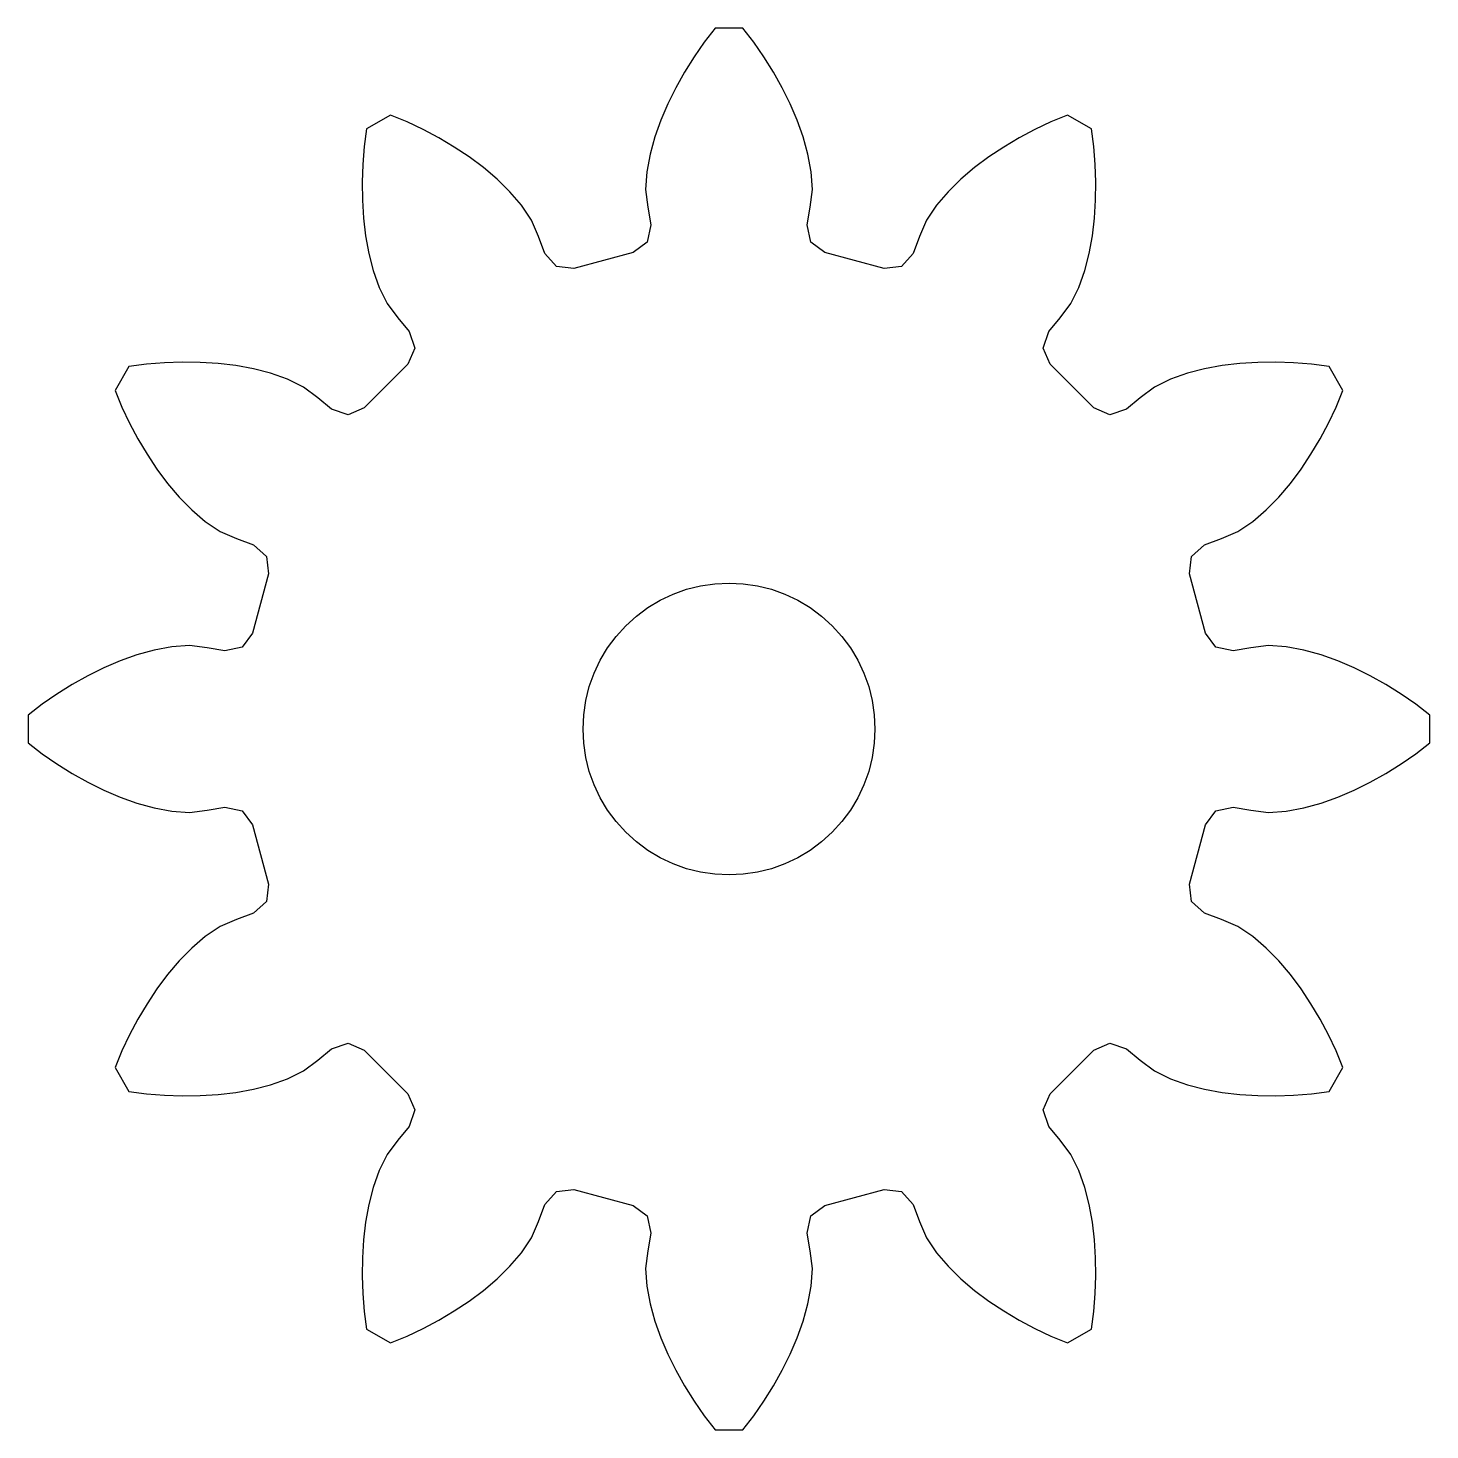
# Model space of a CAD drawing. Header units: millimetres. Extents: x -9.1 to 9.1, y -9.1 to 9.1.
import ezdxf

# ---------------------------------------------------------------- set-up
doc = ezdxf.new("R2010")
doc.units = ezdxf.units.MM
doc.layers.add('CUT', color=1, linetype='Continuous')

msp = doc.modelspace()

# ---------------------------------------------------------------- linework, layer by layer
at = {"layer": 'CUT'}
for points in [[(0.3217, -8.9386), (0.4528, -8.7463), (0.5777, -8.55), (0.6908, -8.3466), (0.7948, -8.1385), (0.8874, -7.925), (0.9647, -7.7055), (1.027, -7.4813), (1.0698, -7.2527), (1.0853, -7.0208), (1.0551, -6.7901), (1.0194, -6.5601), (1.0639, -6.3373), (1.2459, -6.2013), (2.0217, -5.9935), (2.2473, -6.0202), (2.3973, -6.1909), (2.4813, -6.408), (2.5705, -6.6228), (2.6998, -6.816), (2.8513, -6.9925), (3.0173, -7.1555), (3.194, -7.3069), (3.3809, -7.4455), (3.575, -7.5738), (3.7747, -7.6934), (3.981, -7.8009), (4.1907, -7.9019), (4.4057, -7.9909), (4.7175, -7.8109), (4.7479, -7.5802), (4.7653, -7.3481), (4.7753, -7.1156), (4.7716, -6.883), (4.7576, -6.6507), (4.731, -6.4195), (4.6882, -6.1908), (4.63, -5.9655), (4.5529, -5.7461), (4.4503, -5.5375), (4.3088, -5.3529), (4.1629, -5.1715), (4.09, -4.9563), (4.1796, -4.7476), (4.7476, -4.1796), (4.9563, -4.09), (5.1715, -4.1629), (5.3529, -4.3088), (5.5375, -4.4503), (5.7461, -4.5529), (5.9655, -4.63), (6.1908, -4.6882), (6.4195, -4.731), (6.6507, -4.7576), (6.883, -4.7716), (7.1156, -4.7753), (7.3481, -4.7653), (7.5802, -4.7479), (7.8109, -4.7175), (7.9909, -4.4057), (7.9019, -4.1907), (7.8009, -3.981), (7.6934, -3.7747), (7.5738, -3.575), (7.4455, -3.3809), (7.3069, -3.194), (7.1555, -3.0173), (6.9925, -2.8513), (6.816, -2.6998), (6.6228, -2.5705), (6.408, -2.4813), (6.1909, -2.3973), (6.0202, -2.2473), (5.9935, -2.0217), (6.2013, -1.2459), (6.3373, -1.0639), (6.5601, -1.0194), (6.7901, -1.0551), (7.0208, -1.0853), (7.2527, -1.0698), (7.4813, -1.027), (7.7055, -0.9647), (7.925, -0.8874), (8.1385, -0.7948), (8.3466, -0.6908), (8.55, -0.5777), (8.7463, -0.4528), (8.9386, -0.3217), (9.1232, -0.18), (9.1232, 0.18), (8.9386, 0.3217), (8.7463, 0.4528), (8.55, 0.5777), (8.3466, 0.6908), (8.1385, 0.7948), (7.925, 0.8874), (7.7055, 0.9647), (7.4813, 1.027), (7.2527, 1.0698), (7.0208, 1.0853), (6.7901, 1.0551), (6.5601, 1.0194), (6.3373, 1.0639), (6.2013, 1.2459), (5.9935, 2.0217), (6.0202, 2.2473), (6.1909, 2.3973), (6.408, 2.4813), (6.6228, 2.5705), (6.816, 2.6998), (6.9925, 2.8513), (7.1555, 3.0173), (7.3069, 3.194), (7.4455, 3.3809), (7.5738, 3.575), (7.6934, 3.7747), (7.8009, 3.981), (7.9019, 4.1907), (7.9909, 4.4057), (7.8109, 4.7175), (7.5802, 4.7479), (7.3481, 4.7653), (7.1156, 4.7753), (6.883, 4.7716), (6.6507, 4.7576), (6.4195, 4.731), (6.1908, 4.6882), (5.9655, 4.63), (5.7461, 4.5529), (5.5375, 4.4503), (5.3529, 4.3088), (5.1715, 4.1629), (4.9563, 4.09), (4.7476, 4.1796), (4.1796, 4.7476), (4.09, 4.9563), (4.1629, 5.1715), (4.3088, 5.3529), (4.4503, 5.5375), (4.5529, 5.7461), (4.63, 5.9655), (4.6882, 6.1908), (4.731, 6.4195), (4.7576, 6.6507), (4.7716, 6.883), (4.7753, 7.1156), (4.7653, 7.3481), (4.7479, 7.5802), (4.7175, 7.8109), (4.4057, 7.9909), (4.1907, 7.9019), (3.981, 7.8009), (3.7747, 7.6934), (3.575, 7.5738), (3.3809, 7.4455), (3.194, 7.3069), (3.0173, 7.1555), (2.8513, 6.9925), (2.6998, 6.816), (2.5705, 6.6228), (2.4813, 6.408), (2.3973, 6.1909), (2.2473, 6.0202), (2.0217, 5.9935), (1.2459, 6.2013), (1.0639, 6.3373), (1.0194, 6.5601), (1.0551, 6.7901), (1.0853, 7.0208), (1.0698, 7.2527), (1.027, 7.4813), (0.9647, 7.7055), (0.8874, 7.925), (0.7948, 8.1385), (0.6908, 8.3466), (0.5777, 8.55), (0.4528, 8.7463), (0.3217, 8.9386), (0.18, 9.1232), (-0.18, 9.1232), (-0.3217, 8.9386), (-0.4528, 8.7463), (-0.5777, 8.55), (-0.6908, 8.3466), (-0.7948, 8.1385), (-0.8874, 7.925), (-0.9647, 7.7055), (-1.027, 7.4813), (-1.0698, 7.2527), (-1.0853, 7.0208), (-1.0551, 6.7901), (-1.0194, 6.5601), (-1.0639, 6.3373), (-1.2459, 6.2013), (-2.0217, 5.9935), (-2.2473, 6.0202), (-2.3973, 6.1909), (-2.4813, 6.408), (-2.5705, 6.6228), (-2.6998, 6.816), (-2.8513, 6.9925), (-3.0173, 7.1555), (-3.194, 7.3069), (-3.3809, 7.4455), (-3.575, 7.5738), (-3.7747, 7.6934), (-3.981, 7.8009), (-4.1907, 7.9019), (-4.4057, 7.9909), (-4.7175, 7.8109), (-4.7479, 7.5802), (-4.7653, 7.3481), (-4.7753, 7.1156), (-4.7716, 6.883), (-4.7576, 6.6507), (-4.731, 6.4195), (-4.6882, 6.1908), (-4.63, 5.9655), (-4.5529, 5.7461), (-4.4503, 5.5375), (-4.3088, 5.3529), (-4.1629, 5.1715), (-4.09, 4.9563), (-4.1796, 4.7476), (-4.7476, 4.1796), (-4.9563, 4.09), (-5.1715, 4.1629), (-5.3529, 4.3088), (-5.5375, 4.4503), (-5.7461, 4.5529), (-5.9655, 4.63), (-6.1908, 4.6882), (-6.4195, 4.731), (-6.6507, 4.7576), (-6.883, 4.7716), (-7.1156, 4.7753), (-7.3481, 4.7653), (-7.5802, 4.7479), (-7.8109, 4.7175), (-7.9909, 4.4057), (-7.9019, 4.1907), (-7.8009, 3.981), (-7.6934, 3.7747), (-7.5738, 3.575), (-7.4455, 3.3809), (-7.3069, 3.194), (-7.1555, 3.0173), (-6.9925, 2.8513), (-6.816, 2.6998), (-6.6228, 2.5705), (-6.408, 2.4813), (-6.1909, 2.3973), (-6.0202, 2.2473), (-5.9935, 2.0217), (-6.2013, 1.2459), (-6.3373, 1.0639), (-6.5601, 1.0194), (-6.7901, 1.0551), (-7.0208, 1.0853), (-7.2527, 1.0698), (-7.4813, 1.027), (-7.7055, 0.9647), (-7.925, 0.8874), (-8.1385, 0.7948), (-8.3466, 0.6908), (-8.55, 0.5777), (-8.7463, 0.4528), (-8.9386, 0.3217), (-9.1232, 0.18), (-9.1232, -0.18), (-8.9386, -0.3217), (-8.7463, -0.4528), (-8.55, -0.5777), (-8.3466, -0.6908), (-8.1385, -0.7948), (-7.925, -0.8874), (-7.7055, -0.9647), (-7.4813, -1.027), (-7.2527, -1.0698), (-7.0208, -1.0853), (-6.7901, -1.0551), (-6.5601, -1.0194), (-6.3373, -1.0639), (-6.2013, -1.2459), (-5.9935, -2.0217), (-6.0202, -2.2473), (-6.1909, -2.3973), (-6.408, -2.4813), (-6.6228, -2.5705), (-6.816, -2.6998), (-6.9925, -2.8513), (-7.1555, -3.0173), (-7.3069, -3.194), (-7.4455, -3.3809), (-7.5738, -3.575), (-7.6934, -3.7747), (-7.8009, -3.981), (-7.9019, -4.1907), (-7.9909, -4.4057), (-7.8109, -4.7175), (-7.5802, -4.7479), (-7.3481, -4.7653), (-7.1156, -4.7753), (-6.883, -4.7716), (-6.6507, -4.7576), (-6.4195, -4.731), (-6.1908, -4.6882), (-5.9655, -4.63), (-5.7461, -4.5529), (-5.5375, -4.4503), (-5.3529, -4.3088), (-5.1715, -4.1629), (-4.9563, -4.09), (-4.7476, -4.1796), (-4.1796, -4.7476), (-4.09, -4.9563), (-4.1629, -5.1715), (-4.3088, -5.3529), (-4.4503, -5.5375), (-4.5529, -5.7461), (-4.63, -5.9655), (-4.6882, -6.1908), (-4.731, -6.4195), (-4.7576, -6.6507), (-4.7716, -6.883), (-4.7753, -7.1156), (-4.7653, -7.3481), (-4.7479, -7.5802), (-4.7175, -7.8109), (-4.4057, -7.9909), (-4.1907, -7.9019), (-3.981, -7.8009), (-3.7747, -7.6934), (-3.575, -7.5738), (-3.3809, -7.4455), (-3.194, -7.3069), (-3.0173, -7.1555), (-2.8513, -6.9925), (-2.6998, -6.816), (-2.5705, -6.6228), (-2.4813, -6.408), (-2.3973, -6.1909), (-2.2473, -6.0202), (-2.0217, -5.9935), (-1.2459, -6.2013), (-1.0639, -6.3373), (-1.0194, -6.5601), (-1.0551, -6.7901), (-1.0853, -7.0208), (-1.0698, -7.2527), (-1.027, -7.4813), (-0.9647, -7.7055), (-0.8874, -7.925), (-0.7948, -8.1385), (-0.6908, -8.3466), (-0.5777, -8.55), (-0.4528, -8.7463), (-0.3217, -8.9386), (-0.18, -9.1232), (0.18, -9.1232)], [(-0.1862, -1.8908), (-0.3707, -1.8635), (-0.5515, -1.8182), (-0.7271, -1.7554), (-0.8956, -1.6756), (-1.0556, -1.5798), (-1.2053, -1.4687), (-1.3435, -1.3435), (-1.4687, -1.2053), (-1.5798, -1.0556), (-1.6756, -0.8956), (-1.7554, -0.7271), (-1.8182, -0.5515), (-1.8635, -0.3707), (-1.8908, -0.1862), (-1.9, 0), (-1.8908, 0.1862), (-1.8635, 0.3707), (-1.8182, 0.5515), (-1.7554, 0.7271), (-1.6756, 0.8956), (-1.5798, 1.0556), (-1.4687, 1.2053), (-1.3435, 1.3435), (-1.2053, 1.4687), (-1.0556, 1.5798), (-0.8956, 1.6756), (-0.7271, 1.7554), (-0.5515, 1.8182), (-0.3707, 1.8635), (-0.1862, 1.8908), (0, 1.9), (0.1862, 1.8908), (0.3707, 1.8635), (0.5515, 1.8182), (0.7271, 1.7554), (0.8956, 1.6756), (1.0556, 1.5798), (1.2053, 1.4687), (1.3435, 1.3435), (1.4687, 1.2053), (1.5798, 1.0556), (1.6756, 0.8956), (1.7554, 0.7271), (1.8182, 0.5515), (1.8635, 0.3707), (1.8908, 0.1862), (1.9, 0), (1.8908, -0.1862), (1.8635, -0.3707), (1.8182, -0.5515), (1.7554, -0.7271), (1.6756, -0.8956), (1.5798, -1.0556), (1.4687, -1.2053), (1.3435, -1.3435), (1.2053, -1.4687), (1.0556, -1.5798), (0.8956, -1.6756), (0.7271, -1.7554), (0.5515, -1.8182), (0.3707, -1.8635), (0.1862, -1.8908), (0, -1.9)]]:
    msp.add_lwpolyline(points, close=True, dxfattribs=at)

doc.saveas('drawing.dxf')
